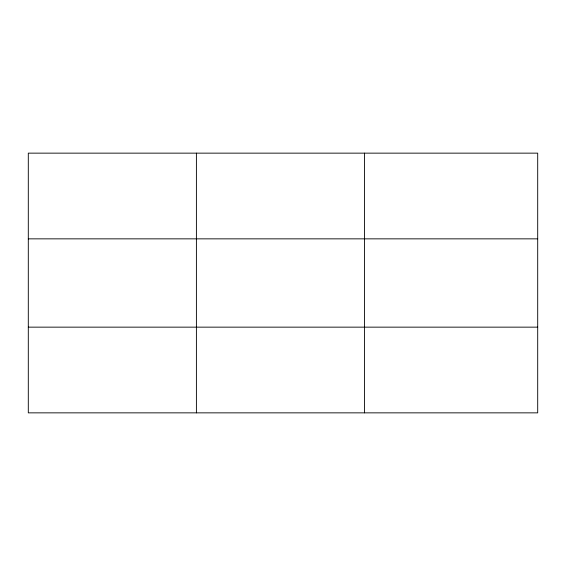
<?xml version="1.0" encoding="UTF-8"?>
<svg xmlns="http://www.w3.org/2000/svg" width="566" height="566" viewBox="0 0 566 566"><rect width="100%" height="100%" fill="white"/><g stroke="black" fill="none" stroke-linecap="round" stroke-linejoin="round"><path stroke-width="0.85" d="M196.402 412.855L196.402 153.145M364.504 412.855L364.504 153.145M537.7 238.852L537.7 153.145L28.3 153.145L28.3 412.855L537.7 412.855L537.7 238.852L28.3 238.852M28.3 327.148L537.7 327.148"/></g></svg>
